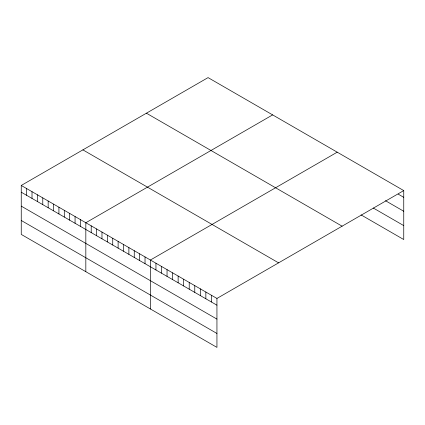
<?xml version="1.0" encoding="UTF-8"?>
<svg xmlns="http://www.w3.org/2000/svg" width="425" height="425" viewBox="0 0 425 425"><rect width="100%" height="100%" fill="white"/><g stroke="black" fill="none" stroke-linecap="round" stroke-linejoin="round"><path stroke-width="0.64" d="M21.25 185.459L216.941 298.44L216.941 347.39L21.25 234.409L21.25 185.459L208.059 77.61L403.75 190.591L403.75 239.541L361.059 214.891M272.638 114.893L85.829 222.742L85.829 271.692M337.216 152.177L150.407 260.026L150.407 308.98M216.941 298.44L403.75 190.591M398.204 194.129L403.75 197.333M385.454 200.696L403.75 211.262M373.256 208.006L403.75 225.611M146.413 113.199L342.104 226.18M82.896 149.871L278.587 262.852M21.25 192.201L216.941 305.187M21.25 206.13L216.941 319.111M21.25 220.479L216.941 333.466M211.4 295.242L211.4 301.984M205.854 292.039L205.854 298.78M200.308 288.841L200.308 295.582M194.767 285.637L194.767 292.379M189.221 282.439L189.221 289.181M183.674 279.236L183.674 285.977M178.133 276.032L178.133 282.779M172.587 272.834L172.587 279.576M167.041 269.631L167.041 276.372M161.495 266.433L161.495 273.174M155.954 263.229L155.954 269.971M145.026 256.923L145.026 263.665M139.644 253.815L139.644 260.557M134.263 250.708L134.263 257.449M128.881 247.6L128.881 254.341M123.5 244.492L123.5 251.233M118.118 241.384L118.118 248.131M112.737 238.282L112.737 245.023M107.355 235.174L107.355 241.915M101.973 232.066L101.973 238.808M96.592 228.958L96.592 235.7M91.21 225.85L91.21 232.592M80.447 219.635L80.447 226.382M75.066 216.532L75.066 223.274M69.684 213.424L69.684 220.166M64.303 210.317L64.303 217.058M58.921 207.209L58.921 213.95M53.539 204.101L53.539 210.843M48.158 200.993L48.158 207.735M42.776 197.885L42.776 204.632M37.395 194.783L37.395 201.524M32.013 191.675L32.013 198.417M26.632 188.567L26.632 195.309"/></g></svg>
